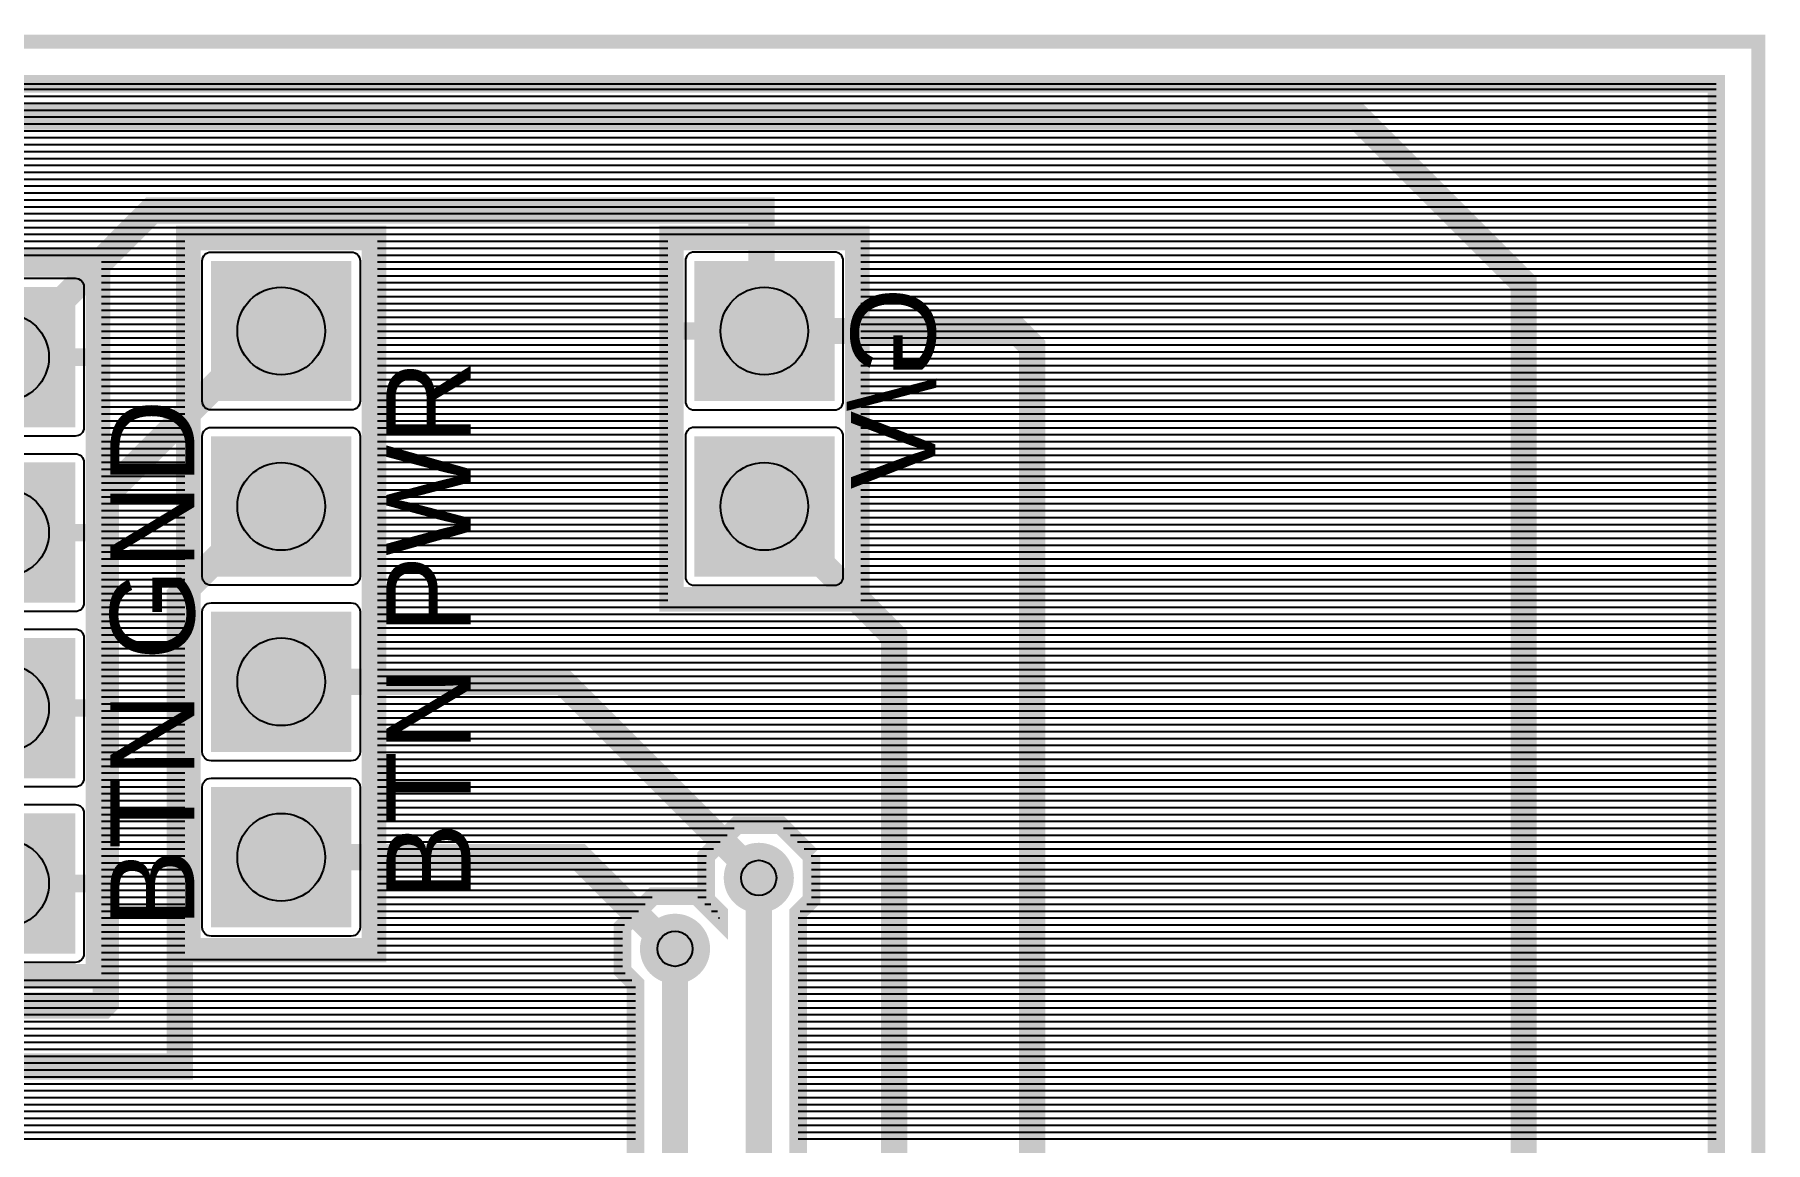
# Model space of a CAD drawing. Header units: inches. Extents: x -1.48 to 1.48, y -0.99 to 0.99.
# Drawn here: x 0.493 to 1.48, y 0.357 to 0.988 of the extents above; entities that cross this region are included whole.
import ezdxf

# ---------------------------------------------------------------- set-up
doc = ezdxf.new("R2010")
doc.units = ezdxf.units.IN
doc.layers.get('0').update_dxf_attribs({"linetype": 'CONTINUOUS'})

# ---------------------------------------------------------------- blocks, each defined once
blk = doc.blocks.new('EPAD')
at = {"const_width": 0.5}
blk.add_lwpolyline([(-0.25, 0, 1), (0.25, 0, 1)], format="xyb", close=True, dxfattribs=at)
blk = doc.blocks.new('RPAD')
blk.add_trace([(-0.5, -0.5), (-0.5, 0.5), (0.5, -0.5), (0.5, 0.5)])

msp = doc.modelspace()

# ---------------------------------------------------------------- linework, layer by layer
for points, const_width in [([(-1.476378, -0.984252), (1.476378, -0.984252), (1.476378, 0.984252), (-1.476378, 0.984252), (-1.476378, -0.984252)], 0.008), ([(-1.476378, -0.984252), (1.476378, -0.984252), (1.476378, 0.984252), (-1.476378, 0.984252), (-1.476378, -0.984252)], 0.008), ([(1.452378, -0.960252), (-1.452378, -0.960252), (-1.452378, 0.960252), (1.452378, 0.960252), (1.452378, -0.960252)], 0.01), ([(1.34252, 0.071244), (1.34252, 0.846488), (1.247357, 0.94165), (0.079604, 0.94165), (0.007087, 0.869133), (0.007087, 0.858645)], 0.015), ([(0.530709, 0.858645), (0.559957, 0.887893), (0.907833, 0.887893), (0.907833, 0.820891), (0.909449, 0.819275)], 0.015), ([(0.688858, 0.764276), (0.688858, 0.464276), (0.578859, 0.464276), (0.578859, 0.874275), (0.688858, 0.874275), (0.688858, 0.764276)], 0.01), ([(0.964448, 0.764276), (0.964448, 0.664276), (0.854449, 0.664276), (0.854449, 0.874275), (0.964448, 0.874275), (0.964448, 0.764276)], 0.01), ([(0.909449, 0.874275), (0.909449, 0.819275)], 0.01), ([(0.583858, 0.469275), (0.683858, 0.469275), (0.683858, 0.869275), (0.583858, 0.869275), (0.583858, 0.469275)], 0.008), ([(0.583858, 0.469275), (0.683858, 0.469275), (0.683858, 0.869275), (0.583858, 0.869275), (0.583858, 0.469275)], 0.008), ([(0.859449, 0.669275), (0.959449, 0.669275), (0.959449, 0.869275), (0.859449, 0.869275), (0.859449, 0.669275)], 0.008), ([(0.859449, 0.669275), (0.959449, 0.669275), (0.959449, 0.869275), (0.859449, 0.869275), (0.859449, 0.669275)], 0.008), ([(0.107087, 0.858645), (0.530709, 0.858645)], 0.015), ([(0.531378, 0.749315), (0.531378, 0.449315), (0.421378, 0.449315), (0.421378, 0.859314), (0.531378, 0.859314), (0.531378, 0.749315)], 0.01), ([(0.476378, 0.804315), (0.530709, 0.858645)], 0.015), ([(0.426378, 0.454315), (0.526378, 0.454315), (0.526378, 0.854315), (0.426378, 0.854315), (0.426378, 0.454315)], 0.008), ([(0.426378, 0.454315), (0.526378, 0.454315), (0.526378, 0.854315), (0.426378, 0.854315), (0.426378, 0.454315)], 0.008), ([(0.633858, 0.819275), (0.627388, 0.819275), (0.533885, 0.725772), (0.533885, 0.436421), (0.532098, 0.434633), (0.307561, 0.434633), (0.305246, 0.436948), (0.305246, 0.268024), (0.307561, 0.26571)], 0.015), ([(0.909449, 0.819275), (1.053419, 0.819275), (1.062143, 0.81055), (1.062143, 0.305921), (1.032822, 0.2766), (0.758131, 0.2766), (0.622329, 0.140798), (0.452775, -0.028756), (0.437008, -0.028756)], 0.015), ([(0.627388, 0.819275), (0.618129, 0.819275)], 0.015), ([(0.854449, 0.819275), (0.909449, 0.819275)], 0.01), ([(0.964448, 0.819275), (0.909449, 0.819275)], 0.01), ([(0.531378, 0.804315), (0.476378, 0.804315)], 0.01), ([(0.633858, 0.719275), (0.626925, 0.719275), (0.576079, 0.668429), (0.576079, 0.399911), (0.342283, 0.399911), (0.342283, 0.265652), (0.347235, 0.270604)], 0.015), ([(0.909449, 0.719275), (0.983559, 0.645165), (0.983559, 0.333772), (0.791339, 0.333772), (0.742029, 0.297524), (0.515748, 0.071244), (0.437008, 0.071244)], 0.015), ([(0.531378, 0.704315), (0.476378, 0.704315)], 0.01), ([(0.633858, 0.619275), (0.794488, 0.619275), (0.906279, 0.507484)], 0.015), ([(0.531378, 0.604315), (0.476378, 0.604315)], 0.01), ([(0.835987, 0.034147), (0.835987, 0.447114), (0.828487, 0.454614), (0.828487, 0.479467), (0.84606, 0.49704), (0.870913, 0.49704), (0.88378, 0.484173), (0.88378, 0.487558), (0.87628, 0.495058), (0.87628, 0.519911), (0.893853, 0.537484), (0.918706, 0.537484), (0.936279, 0.519911)], 0.01), ([(0.633858, 0.519275), (0.803937, 0.519275), (0.858486, 0.464726), (0.858486, 0.467041)], 0.015), ([(0.936279, 0.519911), (0.936279, 0.495058), (0.928779, 0.487558), (0.928779, 0.09434)], 0.01), ([(0.906279, 0.507484), (0.906279, 0.074413), (0.909449, 0.071244)], 0.015), ([(0.531378, 0.504315), (0.476378, 0.504315)], 0.01), ([(0.858486, 0.467041), (0.858486, 0.043466), (0.948819, -0.046867)], 0.015)]:
    msp.add_lwpolyline(points, dxfattribs=dict(const_width=const_width))
for points in [[(-1.452378, 0.960252), (1.452378, 0.960252)], [(-1.452378, 0.95707), (1.452378, 0.95707)], [(-1.452378, 0.953133), (1.452378, 0.953133)], [(-1.452378, 0.949196), (1.452378, 0.949196)], [(-1.452378, 0.945259), (1.452378, 0.945259)], [(-1.452378, 0.941322), (1.452378, 0.941322)], [(-1.452378, 0.937385), (1.452378, 0.937385)], [(0.020594, 0.933448), (1.452378, 0.933448)], [(0.024531, 0.929511), (1.452378, 0.929511)], [(0.025244, 0.925574), (1.452378, 0.925574)], [(0.025244, 0.921637), (1.452378, 0.921637)], [(0.020564, 0.913763), (1.452378, 0.913763)], [(0.024501, 0.9177), (1.452378, 0.9177)], [(0.162086, 0.909826), (1.452378, 0.909826)], [(0.162086, 0.905889), (1.452378, 0.905889)], [(0.162086, 0.901952), (1.452378, 0.901952)], [(0.162086, 0.898015), (1.452378, 0.898015)], [(0.162086, 0.894078), (1.452378, 0.894078)], [(0.162086, 0.890141), (1.452378, 0.890141)], [(0.162086, 0.886204), (1.452378, 0.886204)], [(0.162086, 0.882267), (1.452378, 0.882267)], [(0.162086, 0.87833), (1.452378, 0.87833)], [(0.162086, 0.874393), (1.452378, 0.874393)], [(0.162086, 0.870456), (0.578859, 0.870456)], [(0.688858, 0.870456), (0.854449, 0.870456)], [(0.964448, 0.870456), (1.452378, 0.870456)], [(0.162086, 0.866519), (0.578859, 0.866519)], [(0.162086, 0.862582), (0.578859, 0.862582)], [(0.688858, 0.866519), (0.854449, 0.866519)], [(0.688858, 0.862582), (0.854449, 0.862582)], [(0.964448, 0.866519), (1.452378, 0.866519)], [(0.964448, 0.862582), (1.452378, 0.862582)], [(0.436378, 0.849315), (0.516378, 0.849315), (0.5174, 0.849215), (0.518346, 0.848929), (0.519196, 0.848474), (0.519933, 0.847869), (0.520537, 0.847133), (0.520992, 0.846282), (0.521278, 0.845337), (0.521378, 0.844315), (0.521378, 0.844315), (0.521378, 0.764315), (0.521278, 0.763292), (0.520992, 0.762347), (0.520537, 0.761496), (0.519933, 0.76076), (0.519196, 0.760155), (0.518346, 0.7597), (0.5174, 0.759414), (0.516378, 0.759315), (0.436378, 0.759315)], [(0.531378, 0.858645), (0.578859, 0.858645)], [(0.531378, 0.854708), (0.578859, 0.854708)], [(0.531378, 0.850771), (0.578859, 0.850771)], [(0.688858, 0.858645), (0.854449, 0.858645)], [(0.688858, 0.854708), (0.854449, 0.854708)], [(0.688858, 0.850771), (0.854449, 0.850771)], [(0.964448, 0.858645), (1.452378, 0.858645)], [(0.964448, 0.854708), (1.452378, 0.854708)], [(0.964448, 0.850771), (1.452378, 0.850771)], [(0.531378, 0.846834), (0.578859, 0.846834)], [(0.531378, 0.842897), (0.578859, 0.842897)], [(0.688858, 0.846834), (0.854449, 0.846834)], [(0.688858, 0.842897), (0.854449, 0.842897)], [(0.964448, 0.846834), (1.452378, 0.846834)], [(0.964448, 0.842897), (1.452378, 0.842897)], [(0.531378, 0.83896), (0.578859, 0.83896)], [(0.531378, 0.835023), (0.578859, 0.835023)], [(0.531378, 0.831086), (0.578859, 0.831086)], [(0.688858, 0.83896), (0.854449, 0.83896)], [(0.688858, 0.835023), (0.854449, 0.835023)], [(0.688858, 0.831086), (0.854449, 0.831086)], [(0.964448, 0.83896), (1.452378, 0.83896)], [(0.964448, 0.835023), (1.452378, 0.835023)], [(0.964448, 0.831086), (1.452378, 0.831086)], [(0.531378, 0.827149), (0.578859, 0.827149)], [(0.531378, 0.823212), (0.578859, 0.823212)], [(0.688858, 0.827149), (0.854449, 0.827149)], [(0.688858, 0.823212), (0.854449, 0.823212)], [(0.964448, 0.827149), (1.452378, 0.827149)], [(0.964448, 0.823212), (1.452378, 0.823212)], [(0.531378, 0.819275), (0.578859, 0.819275)], [(0.531378, 0.815338), (0.578859, 0.815338)], [(0.531378, 0.811401), (0.578859, 0.811401)], [(0.688858, 0.819275), (0.854449, 0.819275)], [(0.688858, 0.815338), (0.854449, 0.815338)], [(0.688858, 0.811401), (0.854449, 0.811401)], [(0.964448, 0.819275), (1.452378, 0.819275)], [(0.964448, 0.815338), (1.452378, 0.815338)], [(0.964448, 0.811401), (1.452378, 0.811401)], [(0.531378, 0.807464), (0.578859, 0.807464)], [(0.531378, 0.803527), (0.578859, 0.803527)], [(0.531378, 0.79959), (0.578859, 0.79959)], [(0.688858, 0.807464), (0.854449, 0.807464)], [(0.688858, 0.803527), (0.854449, 0.803527)], [(0.688858, 0.79959), (0.854449, 0.79959)], [(0.964448, 0.807464), (1.452378, 0.807464)], [(0.964448, 0.803527), (1.452378, 0.803527)], [(0.964448, 0.79959), (1.452378, 0.79959)], [(0.531378, 0.795653), (0.578859, 0.795653)], [(0.531378, 0.791716), (0.578859, 0.791716)], [(0.688858, 0.795653), (0.854449, 0.795653)], [(0.688858, 0.791716), (0.854449, 0.791716)], [(0.964448, 0.795653), (1.452378, 0.795653)], [(0.964448, 0.791716), (1.452378, 0.791716)], [(0.531378, 0.787779), (0.578859, 0.787779)], [(0.531378, 0.783842), (0.578859, 0.783842)], [(0.531378, 0.779905), (0.578859, 0.779905)], [(0.688858, 0.787779), (0.854449, 0.787779)], [(0.688858, 0.783842), (0.854449, 0.783842)], [(0.688858, 0.779905), (0.854449, 0.779905)], [(0.964448, 0.787779), (1.452378, 0.787779)], [(0.964448, 0.783842), (1.452378, 0.783842)], [(0.964448, 0.779905), (1.452378, 0.779905)], [(0.531378, 0.775968), (0.578859, 0.775968)], [(0.531378, 0.772031), (0.578859, 0.772031)], [(0.688858, 0.775968), (0.854449, 0.775968)], [(0.688858, 0.772031), (0.854449, 0.772031)], [(0.964448, 0.775968), (1.452378, 0.775968)], [(0.964448, 0.772031), (1.452378, 0.772031)], [(0.531378, 0.768094), (0.578859, 0.768094)], [(0.531378, 0.764157), (0.578859, 0.764157)], [(0.531378, 0.76022), (0.578859, 0.76022)], [(0.688858, 0.768094), (0.854449, 0.768094)], [(0.688858, 0.764157), (0.854449, 0.764157)], [(0.688858, 0.76022), (0.854449, 0.76022)], [(0.964448, 0.768094), (1.452378, 0.768094)], [(0.964448, 0.764157), (1.452378, 0.764157)], [(0.964448, 0.76022), (1.452378, 0.76022)], [(0.531378, 0.756283), (0.578859, 0.756283)], [(0.531378, 0.752346), (0.578859, 0.752346)], [(0.688858, 0.756283), (0.854449, 0.756283)], [(0.688858, 0.752346), (0.854449, 0.752346)], [(0.964448, 0.756283), (1.452378, 0.756283)], [(0.964448, 0.752346), (1.452378, 0.752346)], [(0.436378, 0.749315), (0.516378, 0.749315), (0.5174, 0.749215), (0.518346, 0.748929), (0.519196, 0.748474), (0.519933, 0.747869), (0.520537, 0.747133), (0.520992, 0.746282), (0.521278, 0.745337), (0.521378, 0.744315), (0.521378, 0.744315), (0.521378, 0.664315), (0.521278, 0.663292), (0.520992, 0.662347), (0.520537, 0.661496), (0.519933, 0.66076), (0.519196, 0.660155), (0.518346, 0.6597), (0.5174, 0.659414), (0.516378, 0.659315), (0.436378, 0.659315)], [(0.531378, 0.748409), (0.578859, 0.748409)], [(0.531378, 0.744472), (0.578859, 0.744472)], [(0.531378, 0.740535), (0.578859, 0.740535)], [(0.688858, 0.748409), (0.854449, 0.748409)], [(0.688858, 0.744472), (0.854449, 0.744472)], [(0.688858, 0.740535), (0.854449, 0.740535)], [(0.964448, 0.748409), (1.452378, 0.748409)], [(0.964448, 0.744472), (1.452378, 0.744472)], [(0.964448, 0.740535), (1.452378, 0.740535)], [(0.531378, 0.736598), (0.578859, 0.736598)], [(0.531378, 0.732661), (0.578859, 0.732661)], [(0.688858, 0.736598), (0.854449, 0.736598)], [(0.688858, 0.732661), (0.854449, 0.732661)], [(0.964448, 0.736598), (1.452378, 0.736598)], [(0.964448, 0.732661), (1.452378, 0.732661)], [(0.531378, 0.728724), (0.578859, 0.728724)], [(0.531378, 0.724787), (0.578859, 0.724787)], [(0.531378, 0.72085), (0.578859, 0.72085)], [(0.688858, 0.728724), (0.854449, 0.728724)], [(0.688858, 0.724787), (0.854449, 0.724787)], [(0.688858, 0.72085), (0.854449, 0.72085)], [(0.964448, 0.728724), (1.452378, 0.728724)], [(0.964448, 0.724787), (1.452378, 0.724787)], [(0.964448, 0.72085), (1.452378, 0.72085)], [(0.531378, 0.716913), (0.578859, 0.716913)], [(0.531378, 0.712976), (0.578859, 0.712976)], [(0.688858, 0.716913), (0.854449, 0.716913)], [(0.688858, 0.712976), (0.854449, 0.712976)], [(0.964448, 0.716913), (1.452378, 0.716913)], [(0.964448, 0.712976), (1.452378, 0.712976)], [(0.531378, 0.709039), (0.578859, 0.709039)], [(0.531378, 0.705102), (0.578859, 0.705102)], [(0.531378, 0.701165), (0.578859, 0.701165)], [(0.688858, 0.709039), (0.854449, 0.709039)], [(0.688858, 0.705102), (0.854449, 0.705102)], [(0.688858, 0.701165), (0.854449, 0.701165)], [(0.964448, 0.709039), (1.452378, 0.709039)], [(0.964448, 0.705102), (1.452378, 0.705102)], [(0.964448, 0.701165), (1.452378, 0.701165)], [(0.531378, 0.697228), (0.578859, 0.697228)], [(0.531378, 0.693291), (0.578859, 0.693291)], [(0.688858, 0.697228), (0.854449, 0.697228)], [(0.688858, 0.693291), (0.854449, 0.693291)], [(0.964448, 0.697228), (1.452378, 0.697228)], [(0.964448, 0.693291), (1.452378, 0.693291)], [(0.531378, 0.689354), (0.578859, 0.689354)], [(0.531378, 0.685417), (0.578859, 0.685417)], [(0.531378, 0.68148), (0.578859, 0.68148)], [(0.688858, 0.689354), (0.854449, 0.689354)], [(0.688858, 0.685417), (0.854449, 0.685417)], [(0.688858, 0.68148), (0.854449, 0.68148)], [(0.964448, 0.689354), (1.452378, 0.689354)], [(0.964448, 0.685417), (1.452378, 0.685417)], [(0.964448, 0.68148), (1.452378, 0.68148)], [(0.531378, 0.677543), (0.578859, 0.677543)], [(0.531378, 0.673606), (0.578859, 0.673606)], [(0.688858, 0.677543), (0.854449, 0.677543)], [(0.688858, 0.673606), (0.854449, 0.673606)], [(0.964448, 0.677543), (1.452378, 0.677543)], [(0.964448, 0.673606), (1.452378, 0.673606)], [(0.531378, 0.669669), (0.578859, 0.669669)], [(0.531378, 0.665732), (0.578859, 0.665732)], [(0.531378, 0.661795), (0.578859, 0.661795)], [(0.688858, 0.669669), (0.854449, 0.669669)], [(0.688858, 0.665732), (0.854449, 0.665732)], [(0.688858, 0.661795), (1.452378, 0.661795)], [(0.964448, 0.669669), (1.452378, 0.669669)], [(0.964448, 0.665732), (1.452378, 0.665732)], [(0.531378, 0.657858), (0.578859, 0.657858)], [(0.531378, 0.653921), (0.578859, 0.653921)], [(0.688858, 0.657858), (1.452378, 0.657858)], [(0.688858, 0.653921), (1.452378, 0.653921)], [(0.436378, 0.649315), (0.516378, 0.649315), (0.5174, 0.649215), (0.518346, 0.648929), (0.519196, 0.648474), (0.519933, 0.647869), (0.520537, 0.647133), (0.520992, 0.646282), (0.521278, 0.645337), (0.521378, 0.644315), (0.521378, 0.644315), (0.521378, 0.564315), (0.521278, 0.563292), (0.520992, 0.562347), (0.520537, 0.561496), (0.519933, 0.56076), (0.519196, 0.560155), (0.518346, 0.5597), (0.5174, 0.559414), (0.516378, 0.559315), (0.436378, 0.559315)], [(0.531378, 0.649984), (0.578859, 0.649984)], [(0.531378, 0.646047), (0.578859, 0.646047)], [(0.531378, 0.64211), (0.578859, 0.64211)], [(0.688858, 0.649984), (1.452378, 0.649984)], [(0.688858, 0.646047), (1.452378, 0.646047)], [(0.688858, 0.64211), (1.452378, 0.64211)], [(0.531378, 0.638173), (0.578859, 0.638173)], [(0.531378, 0.634236), (0.578859, 0.634236)], [(0.688858, 0.638173), (1.452378, 0.638173)], [(0.688858, 0.634236), (1.452378, 0.634236)], [(0.531378, 0.630299), (0.578859, 0.630299)], [(0.531378, 0.626362), (0.578859, 0.626362)], [(0.531378, 0.622425), (0.578859, 0.622425)], [(0.688858, 0.630299), (1.452378, 0.630299)], [(0.688858, 0.626362), (1.452378, 0.626362)], [(0.688858, 0.622425), (1.452378, 0.622425)], [(0.531378, 0.618488), (0.578859, 0.618488)], [(0.531378, 0.614551), (0.578859, 0.614551)], [(0.688858, 0.618488), (1.452378, 0.618488)], [(0.688858, 0.614551), (1.452378, 0.614551)], [(0.531378, 0.610614), (0.578859, 0.610614)], [(0.531378, 0.606677), (0.578859, 0.606677)], [(0.531378, 0.60274), (0.578859, 0.60274)], [(0.688858, 0.610614), (1.452378, 0.610614)], [(0.688858, 0.606677), (1.452378, 0.606677)], [(0.688858, 0.60274), (1.452378, 0.60274)], [(0.531378, 0.598803), (0.578859, 0.598803)], [(0.531378, 0.594866), (0.578859, 0.594866)], [(0.688858, 0.598803), (1.452378, 0.598803)], [(0.688858, 0.594866), (1.452378, 0.594866)], [(0.531378, 0.590929), (0.578859, 0.590929)], [(0.531378, 0.586992), (0.578859, 0.586992)], [(0.531378, 0.583055), (0.578859, 0.583055)], [(0.688858, 0.590929), (1.452378, 0.590929)], [(0.688858, 0.586992), (1.452378, 0.586992)], [(0.688858, 0.583055), (1.452378, 0.583055)], [(0.531378, 0.579118), (0.578859, 0.579118)], [(0.531378, 0.575181), (0.578859, 0.575181)], [(0.688858, 0.579118), (1.452378, 0.579118)], [(0.688858, 0.575181), (1.452378, 0.575181)], [(0.531378, 0.571244), (0.578859, 0.571244)], [(0.531378, 0.567307), (0.578859, 0.567307)], [(0.531378, 0.56337), (0.578859, 0.56337)], [(0.688858, 0.571244), (1.452378, 0.571244)], [(0.688858, 0.567307), (1.452378, 0.567307)], [(0.688858, 0.56337), (1.452378, 0.56337)], [(0.531378, 0.559433), (0.578859, 0.559433)], [(0.531378, 0.555496), (0.578859, 0.555496)], [(0.688858, 0.559433), (1.452378, 0.559433)], [(0.688858, 0.555496), (1.452378, 0.555496)], [(0.436378, 0.549315), (0.516378, 0.549315), (0.5174, 0.549215), (0.518346, 0.548929), (0.519196, 0.548474), (0.519933, 0.547869), (0.520537, 0.547133), (0.520992, 0.546282), (0.521278, 0.545337), (0.521378, 0.544315), (0.521378, 0.544315), (0.521378, 0.464315), (0.521278, 0.463292), (0.520992, 0.462347), (0.520537, 0.461496), (0.519933, 0.46076), (0.519196, 0.460155), (0.518346, 0.4597), (0.5174, 0.459414), (0.516378, 0.459315), (0.436378, 0.459315)], [(0.531378, 0.551559), (0.578859, 0.551559)], [(0.531378, 0.547622), (0.578859, 0.547622)], [(0.531378, 0.543685), (0.578859, 0.543685)], [(0.688858, 0.551559), (1.452378, 0.551559)], [(0.688858, 0.547622), (1.452378, 0.547622)], [(0.688858, 0.543685), (1.452378, 0.543685)], [(0.531378, 0.539748), (0.578859, 0.539748)], [(0.531378, 0.535811), (0.578859, 0.535811)], [(0.688858, 0.539748), (1.452378, 0.539748)], [(0.688858, 0.535811), (0.89218, 0.535811)], [(0.920379, 0.535811), (1.452378, 0.535811)], [(0.531378, 0.531874), (0.578859, 0.531874)], [(0.531378, 0.527937), (0.578859, 0.527937)], [(0.531378, 0.524), (0.578859, 0.524)], [(0.688858, 0.531874), (0.888243, 0.531874)], [(0.688858, 0.527937), (0.884306, 0.527937)], [(0.688858, 0.524), (0.880369, 0.524)], [(0.924316, 0.531874), (1.452378, 0.531874)], [(0.928253, 0.527937), (1.452378, 0.527937)], [(0.93219, 0.524), (1.452378, 0.524)], [(0.531378, 0.520063), (0.578859, 0.520063)], [(0.531378, 0.516126), (0.578859, 0.516126)], [(0.688858, 0.520063), (0.876431, 0.520063)], [(0.688858, 0.516126), (0.87628, 0.516126)], [(0.936127, 0.520063), (1.452378, 0.520063)], [(0.936279, 0.516126), (1.452378, 0.516126)], [(0.531378, 0.512189), (0.578859, 0.512189)], [(0.531378, 0.508252), (0.578859, 0.508252)], [(0.531378, 0.504315), (0.578859, 0.504315)], [(0.688858, 0.512189), (0.87628, 0.512189)], [(0.688858, 0.508252), (0.87628, 0.508252)], [(0.688858, 0.504315), (0.87628, 0.504315)], [(0.936279, 0.512189), (1.452378, 0.512189)], [(0.936279, 0.508252), (1.452378, 0.508252)], [(0.936279, 0.504315), (1.452378, 0.504315)], [(0.531378, 0.500378), (0.578859, 0.500378)], [(0.531378, 0.496441), (0.578859, 0.496441)], [(0.688858, 0.500378), (0.87628, 0.500378)], [(0.688858, 0.496441), (0.84546, 0.496441)], [(0.871512, 0.496441), (0.87628, 0.496441)], [(0.936279, 0.500378), (1.452378, 0.500378)], [(0.936279, 0.496441), (1.452378, 0.496441)], [(0.531378, 0.492504), (0.578859, 0.492504)], [(0.531378, 0.488567), (0.578859, 0.488567)], [(0.531378, 0.48463), (0.578859, 0.48463)], [(0.688858, 0.492504), (0.841523, 0.492504)], [(0.688858, 0.488567), (0.837586, 0.488567)], [(0.688858, 0.48463), (0.833649, 0.48463)], [(0.875449, 0.492504), (0.878834, 0.492504)], [(0.879386, 0.488567), (0.882771, 0.488567)], [(0.883323, 0.48463), (0.88378, 0.48463)], [(0.928779, 0.48463), (1.452378, 0.48463)], [(0.929787, 0.488567), (1.452378, 0.488567)], [(0.933724, 0.492504), (1.452378, 0.492504)], [(0.531378, 0.480693), (0.578859, 0.480693)], [(0.531378, 0.476756), (0.578859, 0.476756)], [(0.688858, 0.480693), (0.829712, 0.480693)], [(0.688858, 0.476756), (0.828487, 0.476756)], [(0.928779, 0.480693), (1.452378, 0.480693)], [(0.928779, 0.476756), (1.452378, 0.476756)], [(0.531378, 0.472819), (0.578859, 0.472819)], [(0.531378, 0.468881), (0.578859, 0.468881)], [(0.531378, 0.464944), (0.578859, 0.464944)], [(0.688858, 0.472819), (0.828487, 0.472819)], [(0.688858, 0.468881), (0.828487, 0.468881)], [(0.688858, 0.464944), (0.828487, 0.464944)], [(0.928779, 0.472819), (1.452378, 0.472819)], [(0.928779, 0.468881), (1.452378, 0.468881)], [(0.928779, 0.464944), (1.452378, 0.464944)], [(0.531378, 0.461007), (0.828487, 0.461007)], [(0.531378, 0.45707), (0.828487, 0.45707)], [(0.928779, 0.461007), (1.452378, 0.461007)], [(0.928779, 0.45707), (1.452378, 0.45707)], [(-0.725315, 0.449196), (0.833904, 0.449196)], [(-0.725315, 0.445259), (0.835987, 0.445259)], [(0.531378, 0.453133), (0.829967, 0.453133)], [(0.928779, 0.453133), (1.452378, 0.453133)], [(0.928779, 0.449196), (1.452378, 0.449196)], [(0.928779, 0.445259), (1.452378, 0.445259)], [(-0.725315, 0.441322), (0.835987, 0.441322)], [(-0.725315, 0.437385), (0.835987, 0.437385)], [(0.928779, 0.441322), (1.452378, 0.441322)], [(0.928779, 0.437385), (1.452378, 0.437385)], [(-0.248187, 0.433448), (0.835987, 0.433448)], [(-0.24425, 0.429511), (0.835987, 0.429511)], [(-0.240313, 0.425574), (0.835987, 0.425574)], [(0.928779, 0.433448), (1.452378, 0.433448)], [(0.928779, 0.429511), (1.452378, 0.429511)], [(0.928779, 0.425574), (1.452378, 0.425574)], [(-0.236376, 0.421637), (0.835987, 0.421637)], [(-0.232439, 0.4177), (0.835987, 0.4177)], [(0.928779, 0.421637), (1.452378, 0.421637)], [(0.928779, 0.4177), (1.452378, 0.4177)], [(-0.228502, 0.413763), (0.835987, 0.413763)], [(-0.224565, 0.409826), (0.835987, 0.409826)], [(-0.221654, 0.405889), (0.835987, 0.405889)], [(0.928779, 0.413763), (1.452378, 0.413763)], [(0.928779, 0.409826), (1.452378, 0.409826)], [(0.928779, 0.405889), (1.452378, 0.405889)], [(-0.221654, 0.401952), (0.835987, 0.401952)], [(-0.221654, 0.398015), (0.835987, 0.398015)], [(0.928779, 0.401952), (1.452378, 0.401952)], [(0.928779, 0.398015), (1.452378, 0.398015)], [(-0.221654, 0.394078), (0.835987, 0.394078)], [(-0.221654, 0.390141), (0.835987, 0.390141)], [(-0.221654, 0.386204), (0.835987, 0.386204)], [(0.928779, 0.394078), (1.452378, 0.394078)], [(0.928779, 0.390141), (1.452378, 0.390141)], [(0.928779, 0.386204), (1.452378, 0.386204)], [(-0.221654, 0.382267), (0.835987, 0.382267)], [(-0.221654, 0.37833), (0.835987, 0.37833)], [(0.928779, 0.382267), (1.452378, 0.382267)], [(0.928779, 0.37833), (1.452378, 0.37833)], [(-0.221654, 0.374393), (0.835987, 0.374393)], [(-0.221654, 0.370456), (0.835987, 0.370456)], [(-0.221654, 0.366519), (0.835987, 0.366519)], [(0.928779, 0.374393), (1.452378, 0.374393)], [(0.928779, 0.370456), (1.452378, 0.370456)], [(0.928779, 0.366519), (1.452378, 0.366519)], [(-0.228502, 0.358645), (0.835987, 0.358645)], [(-0.224565, 0.362582), (0.835987, 0.362582)], [(0.928779, 0.362582), (1.452378, 0.362582)], [(0.928779, 0.358645), (1.452378, 0.358645)]]:
    msp.add_lwpolyline(points)
for points in [[(0.678858, 0.859275), (0.678858, 0.779275), (0.678759, 0.778253), (0.678472, 0.777307), (0.678018, 0.776457), (0.677413, 0.77572), (0.676676, 0.775116), (0.675826, 0.774661), (0.674881, 0.774375), (0.673858, 0.774275), (0.593858, 0.774275), (0.592836, 0.774375), (0.591891, 0.774661), (0.591041, 0.775116), (0.590304, 0.77572), (0.589699, 0.776457), (0.589244, 0.777307), (0.588958, 0.778253), (0.588858, 0.779275), (0.588858, 0.859275), (0.588958, 0.860298), (0.589244, 0.861243), (0.589699, 0.862093), (0.590304, 0.86283), (0.591041, 0.863435), (0.591891, 0.863889), (0.592836, 0.864176), (0.593858, 0.864275), (0.673858, 0.864275), (0.674881, 0.864176), (0.675826, 0.863889), (0.676676, 0.863435), (0.677413, 0.86283), (0.678018, 0.862093), (0.678472, 0.861243), (0.678759, 0.860298), (0.678858, 0.859275)], [(0.864449, 0.859275), (0.864449, 0.779275), (0.864548, 0.778253), (0.864835, 0.777307), (0.865289, 0.776457), (0.865894, 0.77572), (0.866631, 0.775116), (0.867481, 0.774661), (0.868426, 0.774375), (0.869449, 0.774275), (0.949449, 0.774275), (0.950471, 0.774375), (0.951417, 0.774661), (0.952267, 0.775116), (0.953004, 0.77572), (0.953608, 0.776457), (0.954063, 0.777307), (0.954349, 0.778253), (0.954449, 0.779275), (0.954449, 0.859275), (0.954349, 0.860298), (0.954063, 0.861243), (0.953608, 0.862093), (0.953004, 0.86283), (0.952267, 0.863435), (0.951417, 0.863889), (0.950471, 0.864176), (0.949449, 0.864275), (0.869449, 0.864275), (0.868426, 0.864176), (0.867481, 0.863889), (0.866631, 0.863435), (0.865894, 0.86283), (0.865289, 0.862093), (0.864835, 0.861243), (0.864548, 0.860298), (0.864449, 0.859275)], [(0.678858, 0.759275), (0.678858, 0.679275), (0.678759, 0.678253), (0.678472, 0.677307), (0.678018, 0.676457), (0.677413, 0.67572), (0.676676, 0.675116), (0.675826, 0.674661), (0.674881, 0.674375), (0.673858, 0.674275), (0.593858, 0.674275), (0.592836, 0.674375), (0.591891, 0.674661), (0.591041, 0.675116), (0.590304, 0.67572), (0.589699, 0.676457), (0.589244, 0.677307), (0.588958, 0.678253), (0.588858, 0.679275), (0.588858, 0.759275), (0.588958, 0.760298), (0.589244, 0.761243), (0.589699, 0.762093), (0.590304, 0.76283), (0.591041, 0.763435), (0.591891, 0.763889), (0.592836, 0.764176), (0.593858, 0.764275), (0.673858, 0.764275), (0.674881, 0.764176), (0.675826, 0.763889), (0.676676, 0.763435), (0.677413, 0.76283), (0.678018, 0.762093), (0.678472, 0.761243), (0.678759, 0.760298), (0.678858, 0.759275)], [(0.864449, 0.759275), (0.864449, 0.679275), (0.864548, 0.678253), (0.864835, 0.677307), (0.865289, 0.676457), (0.865894, 0.67572), (0.866631, 0.675116), (0.867481, 0.674661), (0.868426, 0.674375), (0.869449, 0.674275), (0.949449, 0.674275), (0.950471, 0.674375), (0.951417, 0.674661), (0.952267, 0.675116), (0.953004, 0.67572), (0.953608, 0.676457), (0.954063, 0.677307), (0.954349, 0.678253), (0.954449, 0.679275), (0.954449, 0.759275), (0.954349, 0.760298), (0.954063, 0.761243), (0.953608, 0.762093), (0.953004, 0.76283), (0.952267, 0.763435), (0.951417, 0.763889), (0.950471, 0.764176), (0.949449, 0.764275), (0.869449, 0.764275), (0.868426, 0.764176), (0.867481, 0.763889), (0.866631, 0.763435), (0.865894, 0.76283), (0.865289, 0.762093), (0.864835, 0.761243), (0.864548, 0.760298), (0.864449, 0.759275)], [(0.678858, 0.659275), (0.678858, 0.579275), (0.678759, 0.578253), (0.678472, 0.577307), (0.678018, 0.576457), (0.677413, 0.57572), (0.676676, 0.575116), (0.675826, 0.574661), (0.674881, 0.574375), (0.673858, 0.574275), (0.593858, 0.574275), (0.592836, 0.574375), (0.591891, 0.574661), (0.591041, 0.575116), (0.590304, 0.57572), (0.589699, 0.576457), (0.589244, 0.577307), (0.588958, 0.578253), (0.588858, 0.579275), (0.588858, 0.659275), (0.588958, 0.660298), (0.589244, 0.661243), (0.589699, 0.662093), (0.590304, 0.66283), (0.591041, 0.663435), (0.591891, 0.663889), (0.592836, 0.664176), (0.593858, 0.664275), (0.673858, 0.664275), (0.674881, 0.664176), (0.675826, 0.663889), (0.676676, 0.663435), (0.677413, 0.66283), (0.678018, 0.662093), (0.678472, 0.661243), (0.678759, 0.660298), (0.678858, 0.659275)], [(0.678858, 0.559275), (0.678858, 0.479275), (0.678759, 0.478253), (0.678472, 0.477307), (0.678018, 0.476457), (0.677413, 0.47572), (0.676676, 0.475116), (0.675826, 0.474661), (0.674881, 0.474375), (0.673858, 0.474275), (0.593858, 0.474275), (0.592836, 0.474375), (0.591891, 0.474661), (0.591041, 0.475116), (0.590304, 0.47572), (0.589699, 0.476457), (0.589244, 0.477307), (0.588958, 0.478253), (0.588858, 0.479275), (0.588858, 0.559275), (0.588958, 0.560298), (0.589244, 0.561243), (0.589699, 0.562093), (0.590304, 0.56283), (0.591041, 0.563435), (0.591891, 0.563889), (0.592836, 0.564176), (0.593858, 0.564275), (0.673858, 0.564275), (0.674881, 0.564176), (0.675826, 0.563889), (0.676676, 0.563435), (0.677413, 0.56283), (0.678018, 0.562093), (0.678472, 0.561243), (0.678759, 0.560298), (0.678858, 0.559275)]]:
    msp.add_lwpolyline(points, close=True)
for centre, radius in [((0.633858, 0.819275), 0.025), ((0.909449, 0.819275), 0.025), ((0.476378, 0.804315), 0.025), ((0.633858, 0.719275), 0.025), ((0.909449, 0.719275), 0.025), ((0.476378, 0.704315), 0.025), ((0.633858, 0.619275), 0.025), ((0.476378, 0.604315), 0.025), ((0.633858, 0.519275), 0.025), ((0.476378, 0.504315), 0.025), ((0.906279, 0.507484), 0.01), ((0.858486, 0.467041), 0.01)]:
    msp.add_circle(centre, radius)

# ---------------------------------------------------------------- block references
at = {"xscale": 0.08, "yscale": 0.08}
for p, rotation in [((0.633858, 0.819275), -90), ((0.909449, 0.819275), 90), ((0.476378, 0.804315), -90), ((0.633858, 0.719275), -90), ((0.909449, 0.719275), 90), ((0.476378, 0.704315), -90), ((0.633858, 0.619275), -90), ((0.476378, 0.604315), -90), ((0.633858, 0.519275), -90), ((0.476378, 0.504315), -90)]:
    msp.add_blockref('RPAD', p, dxfattribs=dict(at, rotation=rotation))
for p, xscale, yscale in [((0.906279, 0.507484), 0.04, 0.04), ((0.906279, 0.507484), 0.03, 0.03), ((0.858486, 0.467041), 0.04, 0.04), ((0.858486, 0.467041), 0.03, 0.03)]:
    msp.add_blockref('EPAD', p, dxfattribs=dict(xscale=xscale, yscale=yscale))

# ---------------------------------------------------------------- texts
at = {"text_generation_flag": 2, "width": 1.041667}
msp.add_text('G/V', height=0.048, rotation=90, dxfattribs=at).set_placement((1.006929, 0.844275))
msp.add_text('G/V', height=0.048, rotation=90, dxfattribs=at).set_placement((1.006929, 0.844275))
at = {"width": 1.041667}
for s, p in [('BTN PWR', (0.741858, 0.494275)), ('BTN PWR', (0.741858, 0.494275)), ('BTN GND', (0.584378, 0.479315)), ('BTN GND', (0.584378, 0.479315))]:
    msp.add_text(s, height=0.048, rotation=90, dxfattribs=at).set_placement(p)

doc.saveas('drawing.dxf')
